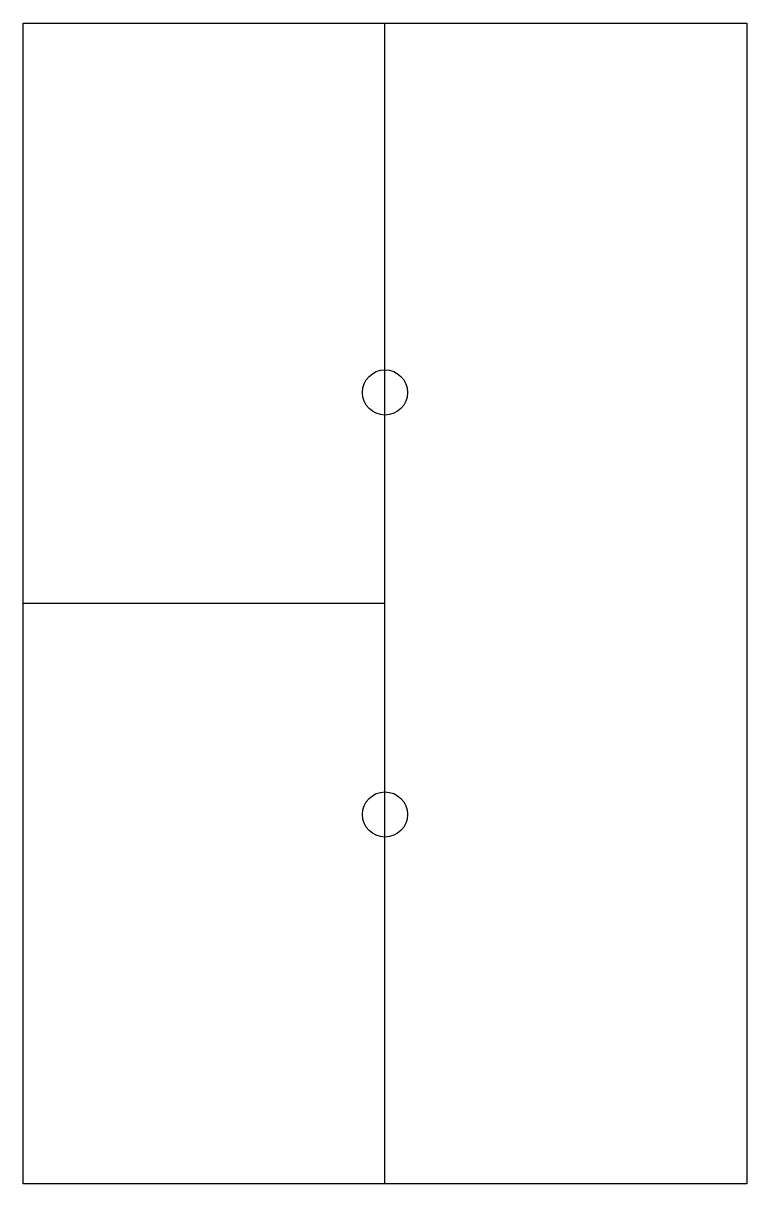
# Model space of a CAD drawing. Header units: millimetres. Extents: x 0 to 24, y 214.7 to 253.2.
import ezdxf

# ---------------------------------------------------------------- set-up
doc = ezdxf.new("R2010")
doc.units = ezdxf.units.MM
doc.layers.get('0').update_dxf_attribs({"linetype": 'CONTINUOUS'})

msp = doc.modelspace()

# ---------------------------------------------------------------- linework, layer by layer
for p, q in [((12, 214.699), (12, 253.2)), ((12, 233.95), (0, 233.95))]:
    msp.add_line(p, q)
msp.add_lwpolyline([(0, 214.699), (0, 253.2), (24, 253.2), (24, 214.699)], close=True)
for centre in [(12, 240.95), (12, 226.95)]:
    msp.add_circle(centre, 0.75)

doc.saveas('drawing.dxf')
